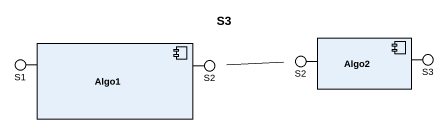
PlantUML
@startuml
title S3
() S1
component Algo1
() S2
() "S2" as S2_2
component Algo2
() S3
Algo1 -left- S1
Algo1 -right- S2
Algo2 -left- S2_2
Algo2 -right- S3
S2 -right- S2_2
@enduml
